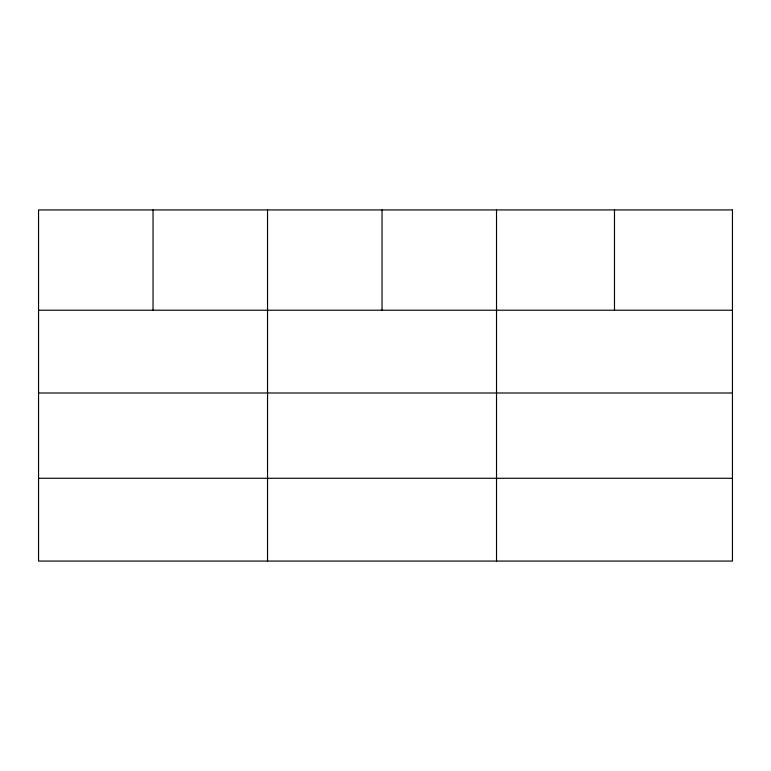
<?xml version="1.0" encoding="UTF-8"?>
<svg xmlns="http://www.w3.org/2000/svg" width="771" height="771" viewBox="0 0 771 771"><rect width="100%" height="100%" fill="white"/><g stroke="black" fill="none" stroke-linecap="round" stroke-linejoin="round"><path stroke-width="1.16" d="M38.55 310.221L732.45 310.221M38.55 392.998L732.45 392.998M38.55 478.28L732.45 478.28M614.487 209.934L614.487 310.221M496.524 209.934L496.524 561.066M382.03 209.934L382.03 310.221M267.537 209.934L267.537 561.066M153.044 209.934L153.044 310.221M732.45 209.934L38.55 209.934L38.55 561.066L732.45 561.066L732.45 209.934"/></g></svg>
